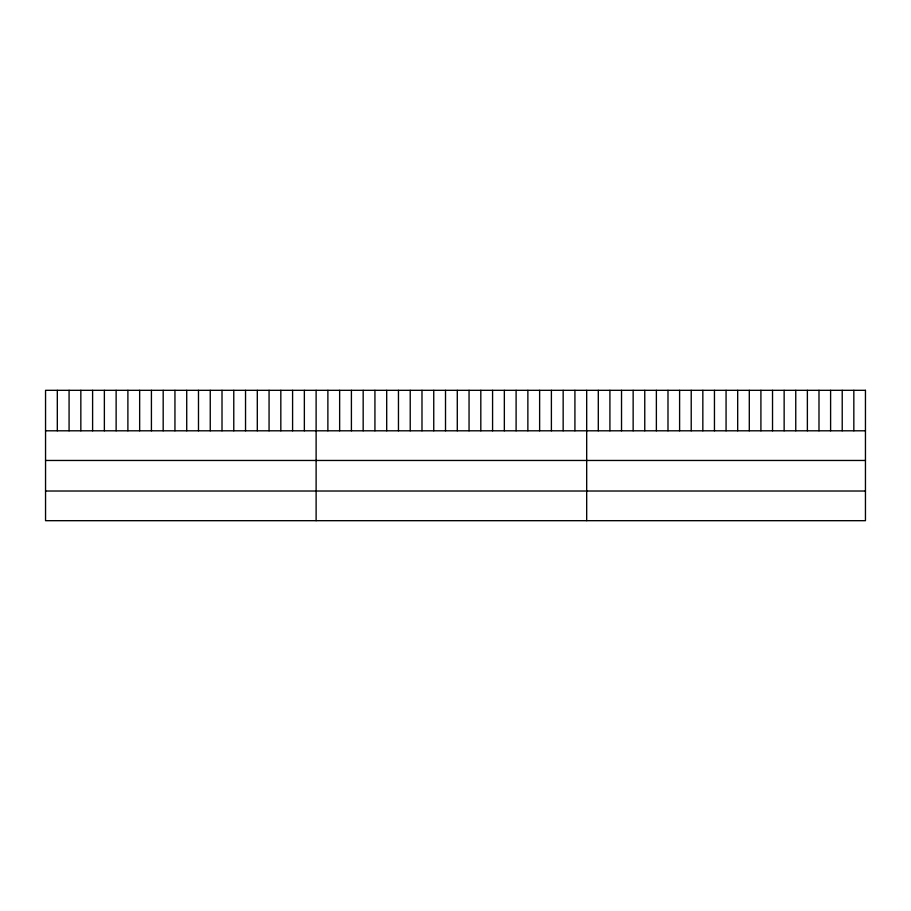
<?xml version="1.0" encoding="UTF-8"?>
<svg xmlns="http://www.w3.org/2000/svg" width="911" height="911" viewBox="0 0 911 911"><rect width="100%" height="100%" fill="white"/><g stroke="black" fill="none" stroke-linecap="round" stroke-linejoin="round"><path stroke-width="1.37" d="M45.55 430.801L865.45 430.801M45.55 460.465L865.45 460.465M45.55 491.018L865.45 491.018M853.835 390.318L853.835 430.801M842.219 390.318L842.219 430.801M830.604 390.318L830.604 430.801M818.989 390.318L818.989 430.801M807.374 390.318L807.374 430.801M795.758 390.318L795.758 430.801M784.143 390.318L784.143 430.801M772.528 390.318L772.528 430.801M760.913 390.318L760.913 430.801M749.297 390.318L749.297 430.801M737.682 390.318L737.682 430.801M726.067 390.318L726.067 430.801M714.452 390.318L714.452 430.801M702.837 390.318L702.837 430.801M691.221 390.318L691.221 430.801M679.606 390.318L679.606 430.801M667.991 390.318L667.991 430.801M656.375 390.318L656.375 430.801M644.76 390.318L644.76 430.801M633.145 390.318L633.145 430.801M621.53 390.318L621.53 430.801M609.914 390.318L609.914 430.801M598.299 390.318L598.299 430.801M586.684 390.318L586.684 520.682M574.921 390.318L574.921 430.801M563.157 390.318L563.157 430.801M551.394 390.318L551.394 430.801M539.631 390.318L539.631 430.801M527.868 390.318L527.868 430.801M516.104 390.318L516.104 430.801M504.341 390.318L504.341 430.801M492.578 390.318L492.578 430.801M480.814 390.318L480.814 430.801M469.051 390.318L469.051 430.801M457.288 390.318L457.288 430.801M445.513 390.318L445.513 430.801M433.75 390.318L433.75 430.801M421.987 390.318L421.987 430.801M410.223 390.318L410.223 430.801M398.46 390.318L398.46 430.801M386.697 390.318L386.697 430.801M374.933 390.318L374.933 430.801M363.17 390.318L363.17 430.801M351.407 390.318L351.407 430.801M339.644 390.318L339.644 430.801M327.88 390.318L327.88 430.801M316.117 390.318L316.117 520.682M304.354 390.318L304.354 430.801M292.59 390.318L292.59 430.801M280.827 390.318L280.827 430.801M269.064 390.318L269.064 430.801M257.301 390.318L257.301 430.801M245.537 390.318L245.537 430.801M233.774 390.318L233.774 430.801M222.011 390.318L222.011 430.801M210.247 390.318L210.247 430.801M198.484 390.318L198.484 430.801M186.721 390.318L186.721 430.801M174.946 390.318L174.946 430.801M163.183 390.318L163.183 430.801M151.42 390.318L151.42 430.801M139.656 390.318L139.656 430.801M127.893 390.318L127.893 430.801M116.13 390.318L116.13 430.801M104.366 390.318L104.366 430.801M92.603 390.318L92.603 430.801M80.84 390.318L80.84 430.801M69.077 390.318L69.077 430.801M57.313 390.318L57.313 430.801M865.45 390.318L45.55 390.318L45.55 520.682L865.45 520.682L865.45 390.318"/></g></svg>
